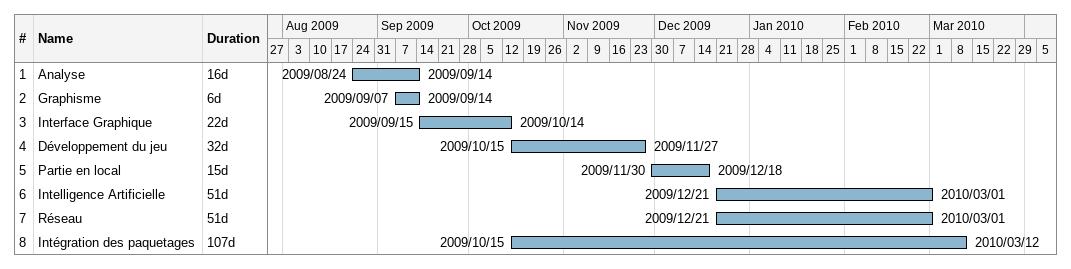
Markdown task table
| ID | Task | Duration | Start | Finish |
|---|---|---|---|---|
| 1 | Analyse | 16d | 2009-08-24 | 2009-09-14 |
| 2 | Graphisme | 6d | 2009-09-07 | 2009-09-14 |
| 3 | Interface Graphique | 22d | 2009-09-15 | 2009-10-14 |
| 4 | Développement du jeu | 32d | 2009-10-15 | 2009-11-27 |
| 5 | Partie en local | 15d | 2009-11-30 | 2009-12-18 |
| 6 | Intelligence Artificielle | 51d | 2009-12-21 | 2010-03-01 |
| 7 | Réseau | 51d | 2009-12-21 | 2010-03-01 |
| 8 | Intégration des paquetages | 107d | 2009-10-15 | 2010-03-12 |
